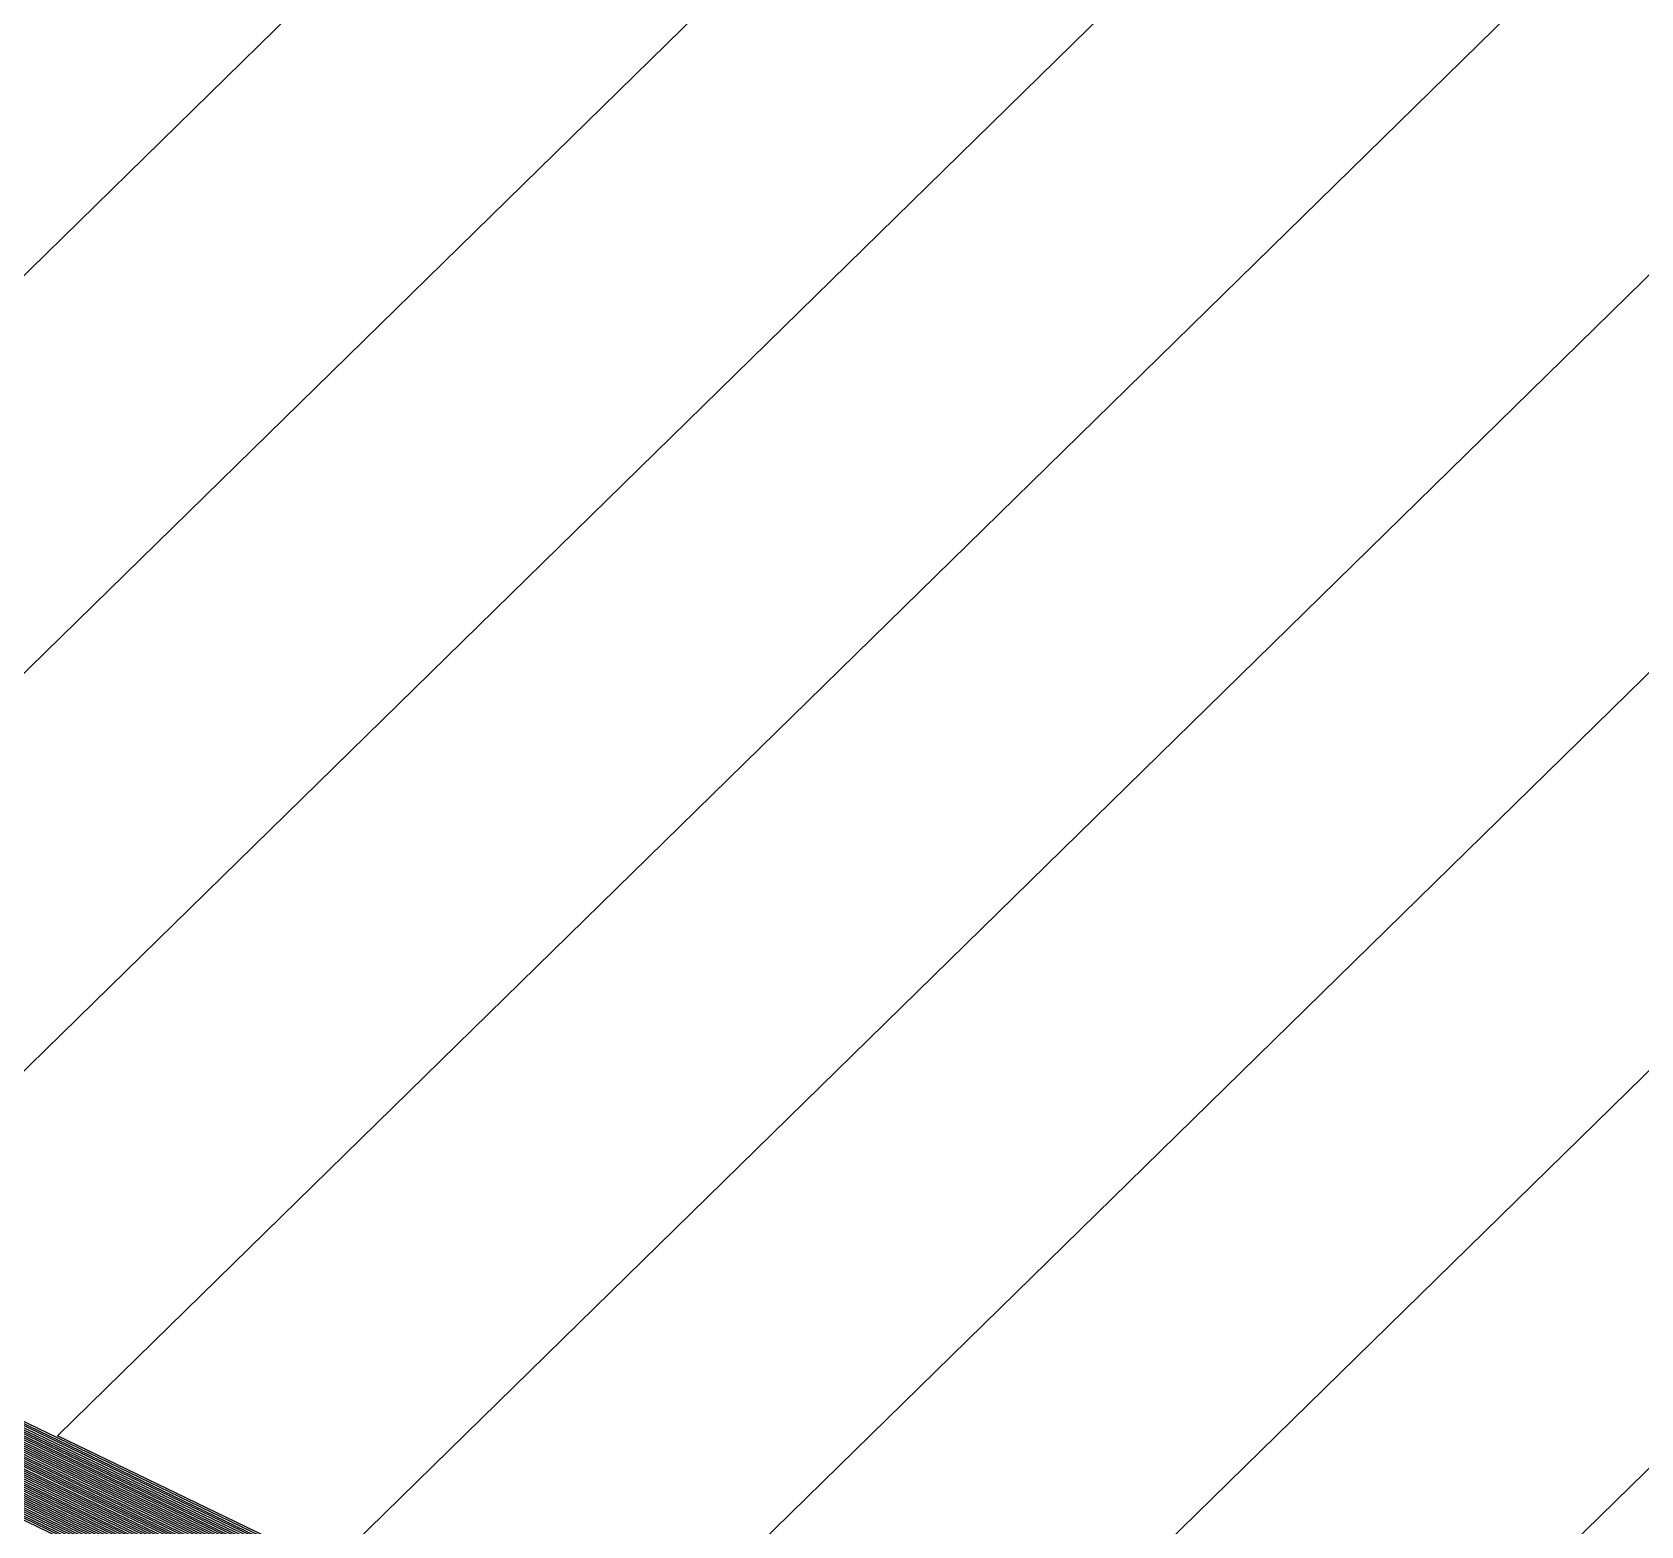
# Model space of a CAD drawing. Extents: x 7084 to 11035, y 13750 to 16729.
# Drawn here: x 8646.817 to 8648.777, y 15529.805 to 15531.625 of the extents above; entities that cross this region are included whole.
import ezdxf

# ---------------------------------------------------------------- set-up
doc = ezdxf.new("R2010")
doc.units = 0
doc.layers.add('Default', color=7, linetype='Continuous')

msp = doc.modelspace()

# ---------------------------------------------------------------- linework, layer by layer
at = {"layer": 'Default'}
for points in [[(8193.2113, 15261.8838), (8432.6895, 15387.166), (8468.6084, 15385.0193), (8497.8803, 15445.6539), (8595.5529, 15460.6805), (8620.6431, 15496.225), (8693.2715, 15461.1631), (8728.6972, 15451.926), (8766.6973, 15475.676), (8727.7705, 15522.8431), (8705.8166, 15501.3442), (8633.1882, 15536.4062), (8655.1421, 15557.9051), (8761.0288, 15773.8014), (8808.073, 15807.2551), (8887.5253, 15826.0727), (8963.7229, 15948.6314), (9192.3157, 15790.6669)], [(8198.2419, 15261.0624), (8434.4245, 15384.6205), (8469.8491, 15382.5034), (8499.6035, 15444.1375), (8595.932, 15458.9573), (8621.4358, 15495.0877), (8693.0647, 15460.5082), (8729.0744, 15451.1189), (8767.7008, 15475.2604), (8728.1324, 15523.205), (8705.8166, 15501.3517), (8634.1877, 15535.9312), (8656.5035, 15557.7845), (8760.933, 15770.7097), (8808.7526, 15804.7148), (8889.5146, 15823.8427), (8964.6636, 15944.7147), (9190.1107, 15788.9241), (9292.1258, 15785.7361), (9349.5093, 15765.5456)], [(8199.9188, 15260.7887), (8435.0028, 15383.772), (8470.2627, 15381.6647), (8500.1779, 15443.632), (8596.0584, 15458.3829), (8621.7, 15494.7086), (8692.9958, 15460.29), (8729.2001, 15450.8499), (8768.0353, 15475.1219), (8728.253, 15523.3256), (8705.8166, 15501.3542), (8634.5208, 15535.7728), (8656.9573, 15557.7443), (8760.9011, 15769.6792), (8808.9792, 15803.8681), (8890.1777, 15823.0993), (8964.9772, 15943.4092), (9189.3756, 15788.3431), (9291.9422, 15785.1379), (9349.6359, 15764.8383), (9408.398, 15742.4018), (9710.2673, 15822.6084)], [(8206.6262, 15259.6935), (8437.3162, 15380.3781), (8471.917, 15378.3102), (8502.4756, 15441.6101), (8596.5638, 15456.0852), (8622.7569, 15493.1922), (8692.72, 15459.4169), (8729.703, 15449.7738), (8769.3733, 15474.5677), (8728.7355, 15523.8081), (8705.8166, 15501.3642), (8635.8535, 15535.1395), (8658.7724, 15557.5834), (8760.7734, 15765.5569), (8809.8854, 15800.4811), (8892.8301, 15820.1259), (8966.2315, 15938.187), (9186.4356, 15786.0194), (9291.2079, 15782.7452)], [(8243.5172, 15253.6699), (8450.0397, 15361.7114), (8481.0156, 15359.8601), (8515.1126, 15430.4895), (8599.344, 15443.4482), (8628.5699, 15484.8517), (8691.2036, 15454.6148), (8732.4687, 15443.8551), (8776.7325, 15471.52), (8731.3893, 15526.4619), (8705.8166, 15501.4192), (8643.1829, 15531.6561), (8668.7557, 15556.6988), (8760.0708, 15742.8846), (8814.8694, 15781.8526), (8907.4184, 15803.7721), (8973.13, 15909.4649), (9170.2651, 15773.2386)], [(8265.3165, 15250.1106), (8457.5581, 15350.6811), (8486.3921, 15348.9579), (8522.5799, 15423.9183), (8600.9868, 15435.9809), (8632.0049, 15479.9233), (8690.3075, 15451.7772), (8734.1031, 15440.3577), (8781.0812, 15469.719), (8732.9574, 15528.0301), (8705.8166, 15501.4517), (8647.514, 15529.5978), (8674.6548, 15556.1761), (8759.6556, 15729.4874), (8817.8146, 15770.8449), (8916.0387, 15794.1085), (8977.2065, 15892.4928), (9160.7098, 15765.6864)], [(8266.9933, 15249.8368), (8458.1365, 15349.8326), (8486.8057, 15348.1192), (8523.1543, 15423.4128), (8601.1132, 15435.4065), (8632.2691, 15479.5442), (8690.2386, 15451.5589), (8734.2288, 15440.0887), (8781.4157, 15469.5805), (8733.0781, 15528.1507), (8705.8166, 15501.4542), (8647.8472, 15529.4394), (8675.1086, 15556.1359), (8759.6237, 15728.4568), (8818.0411, 15769.9982), (8916.7018, 15793.3652), (8977.52, 15891.1872), (9159.9748, 15765.1055), (9284.5987, 15761.2109)], [(8268.6702, 15249.563), (8458.7148, 15348.9841), (8487.2192, 15347.2806), (8523.7287, 15422.9073), (8601.2395, 15434.8321), (8632.5334, 15479.1651), (8690.1697, 15451.3407), (8734.3545, 15439.8197), (8781.7502, 15469.442), (8733.1987, 15528.2713), (8705.8166, 15501.4567), (8648.1803, 15529.2811), (8675.5624, 15556.0957), (8759.5918, 15727.4263), (8818.2677, 15769.1514), (8917.3649, 15792.6218), (8977.8336, 15889.8817), (9159.2398, 15764.5245), (9284.4152, 15760.6127)], [(8201.5956, 15260.5149), (8435.5812, 15382.9236), (8470.6762, 15380.8261), (8500.7523, 15443.1265), (8596.1847, 15457.8085), (8621.9642, 15494.3295), (8692.9268, 15460.0717), (8729.3258, 15450.5808), (8768.3698, 15474.9833), (8728.3737, 15523.4463), (8705.8166, 15501.3567), (8634.854, 15535.6145), (8657.4111, 15557.7041), (8760.8692, 15768.6486), (8809.2057, 15803.0213), (8890.8408, 15822.3559)], [(8211.6568, 15258.8721), (8439.0512, 15377.8326), (8473.1577, 15375.7943), (8504.1988, 15440.0937), (8596.943, 15454.362), (8623.5496, 15492.0548), (8692.5133, 15458.762), (8730.0801, 15448.9667), (8770.3769, 15474.1521), (8729.0974, 15524.17), (8705.8166, 15501.3717), (8636.8529, 15534.6645), (8660.1338, 15557.4628), (8760.6775, 15762.4653), (8810.565, 15797.9408), (8894.8194, 15817.8958)], [(8218.3643, 15257.7769), (8441.3646, 15374.4387), (8474.812, 15372.4397), (8506.4964, 15438.0717), (8597.4484, 15452.0644), (8624.6065, 15490.5384), (8692.2375, 15457.8889), (8730.583, 15447.8906), (8771.7149, 15473.598), (8729.5799, 15524.6525), (8705.8166, 15501.3817), (8638.1856, 15534.0312), (8661.9489, 15557.302), (8760.5498, 15758.343), (8811.4712, 15794.5538), (8897.4718, 15814.9224)], [(8215.0105, 15258.3245), (8440.2079, 15376.1357), (8473.9848, 15374.117), (8505.3476, 15439.0827), (8597.1957, 15453.2132), (8624.0781, 15491.2966), (8692.3754, 15458.3255), (8730.3315, 15448.4286), (8771.0459, 15473.875), (8729.3387, 15524.4113), (8705.8166, 15501.3767), (8637.5193, 15534.3478), (8661.0413, 15557.3824), (8760.6137, 15760.4041), (8811.0181, 15796.2473)], [(8220.0411, 15257.5031), (8441.9429, 15373.5902), (8475.2255, 15371.6011), (8507.0708, 15437.5663), (8597.5748, 15451.49), (8624.8707, 15490.1593), (8692.1686, 15457.6707), (8730.7087, 15447.6215), (8772.0494, 15473.4594), (8729.7005, 15524.7731), (8705.8166, 15501.3842), (8638.5187, 15533.8728), (8662.4027, 15557.2618), (8760.5179, 15757.3125), (8811.6978, 15793.7071)], [(8179.7964, 15264.0742), (8428.0627, 15393.9539), (8465.2998, 15391.7284), (8493.285, 15449.6978), (8594.5419, 15465.2758), (8618.5293, 15499.2579), (8693.8229, 15462.9093), (8727.6915, 15454.0782), (8764.0212, 15476.7843), (8726.8055, 15521.8781), (8705.8166, 15501.3242), (8630.5229, 15537.6729), (8651.5119, 15558.2268), (8761.2843, 15782.0459)], [(8764.3557, 15476.6457), (8726.9262, 15521.9988), (8705.8166, 15501.3267), (8630.8561, 15537.5145), (8651.9657, 15558.1866), (8761.2524, 15781.0153)], [(8761.2204, 15779.9848), (8652.4194, 15558.1464), (8631.1893, 15537.3562), (8705.8166, 15501.3292), (8727.0468, 15522.1194), (8764.6902, 15476.5072), (8727.9429, 15453.5402), (8693.6851, 15462.4727), (8619.0577, 15498.4997), (8594.7947, 15464.127), (8494.4338, 15448.6868), (8466.1269, 15390.0511), (8429.2194, 15392.2569), (8183.1501, 15263.5266)], [(8761.1885, 15778.9542), (8652.8732, 15558.1062), (8631.5224, 15537.1978), (8705.8166, 15501.3317), (8727.1674, 15522.24), (8765.0247, 15476.3687), (8728.0686, 15453.2711), (8693.6161, 15462.2544), (8619.3219, 15498.1206), (8594.921, 15463.5526), (8495.0082, 15448.1814), (8466.5405, 15389.2125), (8429.7978, 15391.4084), (8184.827, 15263.2528)], [(8727.288, 15522.3606), (8705.8166, 15501.3342), (8631.8556, 15537.0395), (8653.327, 15558.0659), (8761.1566, 15777.9236)], [(8188.1807, 15262.7052), (8430.9544, 15389.7114), (8467.3676, 15387.5352), (8496.157, 15447.1704), (8595.1738, 15462.4038), (8619.8504, 15497.3624), (8693.4783, 15461.8179), (8728.3201, 15452.7331), (8765.6937, 15476.0916), (8727.4087, 15522.4813), (8705.8166, 15501.3367), (8632.1887, 15536.8812), (8653.7808, 15558.0257), (8761.1246, 15776.8931)], [(8600.2286, 15439.4274), (8630.4195, 15482.198), (8690.7211, 15453.0869), (8733.3488, 15441.9719), (8779.0741, 15470.5502), (8732.2337, 15527.3063), (8705.8166, 15501.4367), (8645.515, 15530.5478), (8671.9321, 15556.4174), (8759.8472, 15735.6707), (8816.4553, 15775.9254)], [(8620.1146, 15496.9833), (8693.4093, 15461.5996), (8728.4458, 15452.464), (8766.0282, 15475.9531), (8727.5293, 15522.6019), (8705.8166, 15501.3392), (8632.5219, 15536.7228), (8654.2346, 15557.9855), (8761.0927, 15775.8625)], [(8779.4086, 15470.4117), (8732.3543, 15527.4269), (8705.8166, 15501.4392), (8645.8482, 15530.3895), (8672.3859, 15556.3772), (8759.8153, 15734.6402), (8816.6818, 15775.0787)], [(8191.5344, 15262.1576), (8432.1111, 15388.0145), (8468.1948, 15385.8579), (8497.3059, 15446.1594), (8595.4265, 15461.2549), (8620.3789, 15496.6041), (8693.3404, 15461.3813), (8728.5715, 15452.195), (8766.3628, 15475.8145), (8727.6499, 15522.7225), (8705.8166, 15501.3417), (8632.8551, 15536.5645), (8654.6884, 15557.9453), (8761.0608, 15774.832)], [(8816.9084, 15774.2319), (8759.7834, 15733.6096), (8672.8397, 15556.337), (8646.1814, 15530.2311), (8705.8166, 15501.4417), (8732.4749, 15527.5475), (8779.7431, 15470.2732), (8733.6002, 15441.4339), (8690.5832, 15452.6503), (8630.948, 15481.4397), (8600.4813, 15438.2785), (8520.2823, 15425.9402), (8484.7378, 15352.3124), (8455.2448, 15354.0751), (8258.609, 15251.2058)], [(8780.0776, 15470.1346), (8732.5956, 15527.6682), (8705.8166, 15501.4442), (8646.5145, 15530.0728), (8673.2935, 15556.2968), (8759.7514, 15732.5791), (8817.1349, 15773.3852)], [(8728.8229, 15451.657), (8767.0318, 15475.5375), (8727.8912, 15522.9638), (8705.8166, 15501.3467), (8633.5214, 15536.2478), (8655.5959, 15557.8649), (8760.9969, 15772.7708)], [(8780.4121, 15469.9961), (8732.7162, 15527.7888), (8705.8166, 15501.4467), (8646.8477, 15529.9145), (8673.7473, 15556.2565), (8759.7195, 15731.5485), (8817.3615, 15772.5384)], [(8433.8462, 15385.469), (8469.4355, 15383.342), (8499.0291, 15444.643), (8595.8056, 15459.5317), (8621.1715, 15495.4668), (8693.1336, 15460.7265), (8728.9486, 15451.3879), (8767.3663, 15475.3989), (8728.0118, 15523.0844), (8705.8166, 15501.3492), (8633.8545, 15536.0895), (8656.0497, 15557.8247), (8760.965, 15771.7403)], [(8263.6396, 15250.3844), (8456.9798, 15351.5296), (8485.9785, 15349.7965), (8522.0055, 15424.4238), (8600.8604, 15436.5553), (8631.7407, 15480.3024), (8690.3764, 15451.9955), (8733.9774, 15440.6268), (8780.7466, 15469.8576), (8732.8368, 15527.9094), (8705.8166, 15501.4492), (8647.1808, 15529.7561), (8674.2011, 15556.2163), (8759.6876, 15730.5179), (8817.588, 15771.6917)], [(8203.2725, 15260.2411), (8436.1595, 15382.0751), (8471.0898, 15379.9875), (8501.3267, 15442.6211), (8596.3111, 15457.2341), (8622.2285, 15493.9504), (8692.8579, 15459.8534), (8729.4515, 15450.3118), (8768.7043, 15474.8448), (8728.4943, 15523.5669), (8705.8166, 15501.3592), (8635.1872, 15535.4562), (8657.8648, 15557.6639), (8760.8372, 15767.6181)], [(8760.8053, 15766.5875), (8658.3186, 15557.6236), (8635.5203, 15535.2978), (8705.8166, 15501.3617), (8728.6149, 15523.6875), (8769.0388, 15474.7063), (8729.5772, 15450.0428), (8692.789, 15459.6351), (8622.4927, 15493.5713), (8596.4375, 15456.6597), (8501.9011, 15442.1156), (8471.5034, 15379.1488), (8436.7379, 15381.2266), (8204.9493, 15259.9673)], [(8208.3031, 15259.4197), (8437.8945, 15379.5296), (8472.3305, 15377.4715), (8503.05, 15441.1046), (8596.6902, 15455.5108), (8623.0211, 15492.813), (8692.6511, 15459.1986), (8729.8287, 15449.5047), (8769.7078, 15474.4292), (8728.8562, 15523.9288), (8705.8166, 15501.3667), (8636.1866, 15534.9812), (8659.2262, 15557.5432), (8760.7414, 15764.5264)], [(8760.7095, 15763.4958), (8659.68, 15557.503), (8636.5198, 15534.8228), (8705.8166, 15501.3692), (8728.9768, 15524.0494), (8770.0424, 15474.2906), (8729.9544, 15449.2357), (8692.5822, 15458.9803), (8623.2854, 15492.4339), (8596.8166, 15454.9364), (8503.6244, 15440.5991), (8472.7441, 15376.6329), (8438.4729, 15378.6811), (8209.9799, 15259.1459)], [(8760.6456, 15761.4347), (8660.5875, 15557.4226), (8637.1861, 15534.5062), (8705.8166, 15501.3742), (8729.218, 15524.2906), (8770.7114, 15474.0136), (8730.2058, 15448.6976), (8692.4443, 15458.5438), (8623.8138, 15491.6757), (8597.0693, 15453.7876), (8504.7732, 15439.5882), (8473.5713, 15374.9556), (8439.6296, 15376.9842), (8213.3337, 15258.5983)], [(8216.6874, 15258.0507), (8440.7862, 15375.2872), (8474.3984, 15373.2784), (8505.922, 15438.5772), (8597.3221, 15452.6388), (8624.3423, 15490.9175), (8692.3065, 15458.1072), (8730.4573, 15448.1596), (8771.3804, 15473.7365), (8729.4593, 15524.5319), (8705.8166, 15501.3792), (8637.8524, 15534.1895), (8661.4951, 15557.3422), (8760.5817, 15759.3736)], [(8760.4859, 15756.2819), (8662.8565, 15557.2216), (8638.8519, 15533.7145), (8705.8166, 15501.3867), (8729.8212, 15524.8938), (8772.3839, 15473.3209), (8730.8344, 15447.3525), (8692.0997, 15457.4524), (8625.135, 15489.7802), (8597.7012, 15450.9156), (8507.6452, 15437.0608), (8475.6391, 15370.7624), (8442.5213, 15372.7417), (8221.718, 15257.2293)], [(8223.3949, 15256.9555), (8443.0996, 15371.8933), (8476.0527, 15369.9238), (8508.2196, 15436.5553), (8597.8275, 15450.3412), (8625.3992, 15489.4011), (8692.0307, 15457.2341), (8730.9601, 15447.0835), (8772.7184, 15473.1824), (8729.9418, 15525.0144), (8705.8166, 15501.3892), (8639.1851, 15533.5562), (8663.3103, 15557.1814), (8760.454, 15755.2514)], [(8760.4221, 15754.2208), (8663.764, 15557.1411), (8639.5182, 15533.3978), (8705.8166, 15501.3917), (8730.0624, 15525.135), (8773.0529, 15473.0438), (8731.0858, 15446.8144), (8691.9618, 15457.0158), (8625.6634, 15489.0219), (8597.9539, 15449.7667), (8508.7941, 15436.0498), (8476.4663, 15369.0852), (8443.6779, 15371.0448), (8225.0717, 15256.6817)], [(8760.3901, 15753.1902), (8664.2178, 15557.1009), (8639.8514, 15533.2395), (8705.8166, 15501.3942), (8730.1831, 15525.2557), (8773.3874, 15472.9053), (8731.2116, 15446.5454), (8691.8929, 15456.7975), (8625.9277, 15488.6428), (8598.0803, 15449.1923), (8509.3685, 15435.5443), (8476.8799, 15368.2465), (8444.2563, 15370.1963), (8226.7486, 15256.4079)], [(8760.3582, 15752.1597), (8664.6716, 15557.0607), (8640.1845, 15533.0811), (8705.8166, 15501.3967), (8730.3037, 15525.3763), (8773.722, 15472.7668), (8731.3373, 15446.2764), (8691.824, 15456.5793), (8626.1919, 15488.2637), (8598.2067, 15448.6179), (8509.9429, 15435.0389), (8477.2934, 15367.4079), (8444.8346, 15369.3478), (8228.4254, 15256.1341)], [(8774.0565, 15472.6282), (8730.4243, 15525.4969), (8705.8166, 15501.3992), (8640.5177, 15532.9228), (8665.1254, 15557.0205), (8760.3263, 15751.1291)], [(8760.2943, 15750.0986), (8665.5792, 15556.9803), (8640.8508, 15532.7645), (8705.8166, 15501.4017), (8730.5449, 15525.6175), (8774.391, 15472.4897), (8731.5887, 15445.7383), (8691.6861, 15456.1427), (8626.7203, 15487.5055), (8598.4594, 15447.4691), (8511.0917, 15434.0279), (8478.1206, 15365.7306), (8445.9913, 15367.6508), (8231.7792, 15255.5865)], [(8233.456, 15255.3127), (8446.5696, 15366.8023), (8478.5341, 15364.892), (8511.6661, 15433.5224), (8598.5858, 15446.8947), (8626.9846, 15487.1264), (8691.6172, 15455.9244), (8731.7144, 15445.4693), (8774.7255, 15472.3512), (8730.6656, 15525.7382), (8705.8166, 15501.4042), (8641.184, 15532.6061), (8666.033, 15556.9401), (8760.2624, 15749.068)], [(8235.1329, 15255.0389), (8447.148, 15365.9539), (8478.9477, 15364.0533), (8512.2405, 15433.0169), (8598.7121, 15446.3203), (8627.2488, 15486.7473), (8691.5482, 15455.7062), (8731.8402, 15445.2003), (8775.06, 15472.2126), (8730.7862, 15525.8588), (8705.8166, 15501.4067), (8641.5172, 15532.4478), (8666.4867, 15556.8999), (8760.2305, 15748.0374)], [(8479.3613, 15363.2147), (8512.8149, 15432.5115), (8598.8385, 15445.7459), (8627.513, 15486.3682), (8691.4793, 15455.4879), (8731.9659, 15444.9312), (8775.3945, 15472.0741), (8730.9068, 15525.9794), (8705.8166, 15501.4092), (8641.8503, 15532.2895), (8666.9405, 15556.8597), (8760.1985, 15747.0069)], [(8448.3047, 15364.2569), (8479.7749, 15362.3761), (8513.3893, 15432.006), (8598.9649, 15445.1715), (8627.7773, 15485.9891), (8691.4104, 15455.2696), (8732.0916, 15444.6622), (8775.729, 15471.9356), (8731.0274, 15526.1), (8705.8166, 15501.4117), (8642.1835, 15532.1311), (8667.3943, 15556.8195), (8760.1666, 15745.9763)], [(8599.0913, 15444.5971), (8628.0415, 15485.6099), (8691.3415, 15455.0513), (8732.2173, 15444.3932), (8776.0635, 15471.797), (8731.1481, 15526.2207), (8705.8166, 15501.4142), (8642.5166, 15531.9728), (8667.8481, 15556.7793), (8760.1346, 15744.9458)], [(8599.2176, 15444.0226), (8628.3057, 15485.2308), (8691.2725, 15454.8331), (8732.343, 15444.1241), (8776.398, 15471.6585), (8731.2687, 15526.3413), (8705.8166, 15501.4167), (8642.8498, 15531.8145), (8668.3019, 15556.7391), (8760.1027, 15743.9152)], [(8245.1941, 15253.3961), (8450.618, 15360.8629), (8481.4292, 15359.0215), (8515.687, 15429.9841), (8599.4704, 15442.8738), (8628.8342, 15484.4726), (8691.1347, 15454.3965), (8732.5945, 15443.5861), (8777.067, 15471.3814), (8731.5099, 15526.5825), (8705.8166, 15501.4217), (8643.5161, 15531.4978), (8669.2094, 15556.6586), (8760.0388, 15741.8541)], [(8246.8709, 15253.1223), (8451.1964, 15360.0145), (8481.8427, 15358.1829), (8516.2614, 15429.4786), (8599.5967, 15442.2994), (8629.0984, 15484.0935), (8691.0657, 15454.1782), (8732.7202, 15443.3171), (8777.4016, 15471.2429), (8731.6306, 15526.7032), (8705.8166, 15501.4242), (8643.8493, 15531.3395), (8669.6632, 15556.6184), (8760.0069, 15740.8235)], [(8759.975, 15739.793), (8670.117, 15556.5782), (8644.1824, 15531.1811), (8705.8166, 15501.4267), (8731.7512, 15526.8238), (8777.7361, 15471.1044), (8732.8459, 15443.048), (8690.9968, 15453.96), (8629.3626, 15483.7144), (8599.7231, 15441.725), (8516.8358, 15428.9731), (8482.2563, 15357.3442), (8451.7747, 15359.166), (8248.5478, 15252.8486)], [(8250.2247, 15252.5748), (8452.353, 15358.3175), (8482.6699, 15356.5056), (8517.4102, 15428.4676), (8599.8495, 15441.1506), (8629.6269, 15483.3353), (8690.9279, 15453.7417), (8732.9716, 15442.779), (8778.0706, 15470.9658), (8731.8718, 15526.9444), (8705.8166, 15501.4292), (8644.5156, 15531.0228), (8670.5708, 15556.538), (8759.943, 15738.7624)], [(8759.9111, 15737.7319), (8671.0246, 15556.4978), (8644.8487, 15530.8645), (8705.8166, 15501.4317), (8731.9924, 15527.065), (8778.4051, 15470.8273), (8733.0973, 15442.51), (8690.859, 15453.5234), (8629.8911, 15482.9562), (8599.9758, 15440.5762), (8517.9846, 15427.9621), (8483.0835, 15355.667), (8452.9314, 15357.469), (8251.9015, 15252.301)], [(8671.4784, 15556.4576), (8645.1819, 15530.7061), (8705.8166, 15501.4342), (8732.1131, 15527.1857), (8778.7396, 15470.6888), (8733.223, 15442.2409), (8690.79, 15453.3051), (8630.1553, 15482.5771), (8600.1022, 15440.0018), (8518.559, 15427.4567), (8483.497, 15354.8283), (8453.5097, 15356.6205), (8253.5784, 15252.0272)]]:
    msp.add_lwpolyline(points, dxfattribs=at)

doc.saveas('drawing.dxf')
